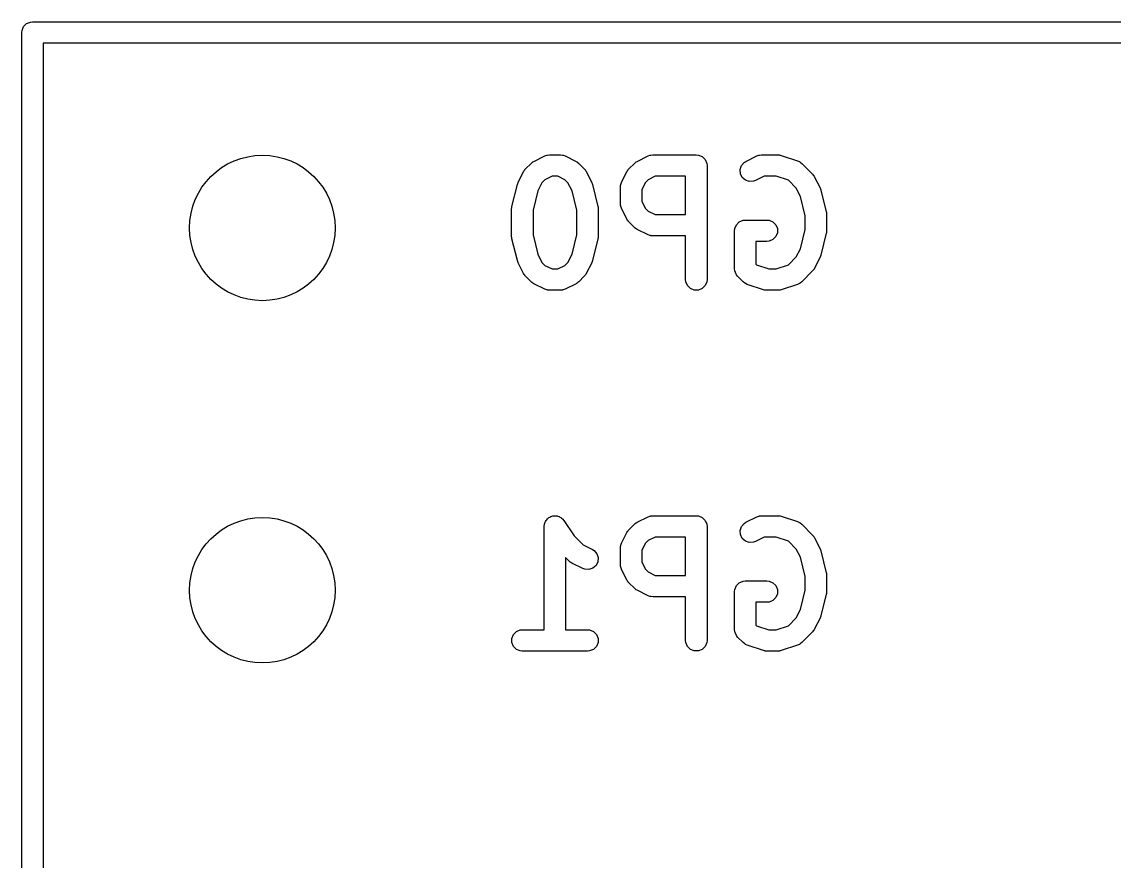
# Model space of a CAD drawing. Extents: x 101 to 222, y -128 to -44.
# Drawn here: x 198.82 to 206.47, y -56.13 to -50.25 of the extents above; entities that cross this region are included whole.
import ezdxf

# ---------------------------------------------------------------- set-up
doc = ezdxf.new("R2010")
doc.units = 0
doc.layers.add('BLACK', color=7, linetype='CONTINUOUS')

msp = doc.modelspace()

# ---------------------------------------------------------------- linework, layer by layer
at = {"layer": 'BLACK', "linetype": 'CONTINUOUS'}
for p, q in [((198.82889, -50.282082), (198.849582, -50.26139)), ((198.849582, -50.26139), (198.876618, -50.250191)), ((198.876618, -50.250191), (198.89125, -50.24875)), ((198.89125, -50.24875), (219.89125, -50.24875)), ((198.81625, -50.32375), (198.817691, -50.309118)), ((198.81625, -101.32375), (198.81625, -50.32375)), ((198.817691, -50.309118), (198.82889, -50.282082)), ((198.96625, -50.39875), (198.96625, -101.24875)), ((216.80925, -50.39875), (198.96625, -50.39875)), ((202.403422, -51.227058), (202.479613, -51.188963)), ((202.479613, -51.188963), (202.493345, -51.183708)), ((202.493345, -51.183708), (202.496032, -51.183517)), ((202.496032, -51.183517), (202.498522, -51.182486)), ((202.498522, -51.182486), (202.513154, -51.181045)), ((202.513154, -51.181045), (202.589344, -51.181045)), ((202.589344, -51.181045), (202.603976, -51.182486)), ((202.603976, -51.182486), (202.606465, -51.183517)), ((202.606465, -51.183517), (202.609153, -51.183708)), ((202.609153, -51.183708), (202.622885, -51.188963)), ((202.622885, -51.188963), (202.699076, -51.227058)), ((203.127232, -51.227058), (203.203422, -51.188963)), ((203.203422, -51.188963), (203.217154, -51.183708)), ((203.217154, -51.183708), (203.219841, -51.183517)), ((203.219841, -51.183517), (203.222331, -51.182486)), ((203.222331, -51.182486), (203.236963, -51.181045)), ((203.236963, -51.181045), (203.541725, -51.181045)), ((203.541725, -51.181045), (203.556357, -51.182486)), ((203.556357, -51.182486), (203.583393, -51.193685)), ((203.583393, -51.193685), (203.604085, -51.214377)), ((203.889137, -51.227058), (203.965327, -51.188963)), ((203.965327, -51.188963), (203.979059, -51.183708)), ((203.979059, -51.183708), (203.981746, -51.183517)), ((203.981746, -51.183517), (203.984236, -51.182486)), ((203.984236, -51.182486), (203.998868, -51.181045)), ((203.998868, -51.181045), (204.113154, -51.181045)), ((204.113154, -51.181045), (204.120559, -51.181774)), ((204.120559, -51.181774), (204.122534, -51.181634)), ((204.122534, -51.181634), (204.125131, -51.182224)), ((204.125131, -51.182224), (204.127786, -51.182486)), ((204.127786, -51.182486), (204.129617, -51.183244)), ((204.129617, -51.183244), (204.136871, -51.184894)), ((204.136871, -51.184894), (204.251157, -51.222989)), ((202.345835, -51.279202), (202.38393, -51.241107)), ((202.38393, -51.241107), (202.389679, -51.236388)), ((202.389679, -51.236388), (202.390979, -51.23489)), ((202.390979, -51.23489), (202.393238, -51.233468)), ((202.393238, -51.233468), (202.395295, -51.23178)), ((202.395295, -51.23178), (202.397122, -51.231022)), ((202.397122, -51.231022), (202.403422, -51.227058)), ((202.699076, -51.227058), (202.705375, -51.231022)), ((202.705375, -51.231022), (202.707203, -51.23178)), ((202.707203, -51.23178), (202.709259, -51.233468)), ((202.709259, -51.233468), (202.711519, -51.23489)), ((202.711519, -51.23489), (202.712818, -51.236388)), ((202.712818, -51.236388), (202.718568, -51.241107)), ((202.718568, -51.241107), (202.756663, -51.279202)), ((203.069645, -51.279202), (203.10774, -51.241107)), ((203.10774, -51.241107), (203.113489, -51.236388)), ((203.113489, -51.236388), (203.114789, -51.23489)), ((203.114789, -51.23489), (203.117048, -51.233468)), ((203.117048, -51.233468), (203.119105, -51.23178)), ((203.119105, -51.23178), (203.120932, -51.231022)), ((203.120932, -51.231022), (203.127232, -51.227058)), ((203.604085, -51.214377), (203.615284, -51.241413)), ((203.615284, -51.241413), (203.616725, -51.256045)), ((203.616725, -51.256045), (203.616725, -52.056045)), ((203.848267, -51.284759), (203.857521, -51.256998)), ((203.857521, -51.256998), (203.876694, -51.23489)), ((203.876694, -51.23489), (203.889137, -51.227058)), ((204.251157, -51.222989), (204.264582, -51.228983)), ((204.264582, -51.228983), (204.266617, -51.230748)), ((204.266617, -51.230748), (204.269108, -51.23178)), ((204.269108, -51.23178), (204.280473, -51.241107)), ((204.280473, -51.241107), (204.356663, -51.317297)), ((202.293691, -51.374885), (202.331786, -51.298694)), ((202.331786, -51.298694), (202.33575, -51.292394)), ((202.33575, -51.292394), (202.336508, -51.290567)), ((202.336508, -51.290567), (202.338196, -51.28851)), ((202.338196, -51.28851), (202.339618, -51.286251)), ((202.339618, -51.286251), (202.341116, -51.284951)), ((202.341116, -51.284951), (202.345835, -51.279202)), ((202.530859, -51.331045), (202.481389, -51.355779)), ((202.571639, -51.331045), (202.530859, -51.331045)), ((202.621108, -51.355779), (202.571639, -51.331045)), ((202.756663, -51.279202), (202.761381, -51.284951)), ((202.761381, -51.284951), (202.76288, -51.286251)), ((202.76288, -51.286251), (202.764301, -51.28851)), ((202.764301, -51.28851), (202.76599, -51.290567)), ((202.76599, -51.290567), (202.766747, -51.292394)), ((202.766747, -51.292394), (202.770712, -51.298694)), ((202.770712, -51.298694), (202.808807, -51.374885)), ((203.0175, -51.374885), (203.055596, -51.298694)), ((203.055596, -51.298694), (203.059559, -51.292397)), ((203.059559, -51.292397), (203.060318, -51.290567)), ((203.060318, -51.290567), (203.062009, -51.288505)), ((203.062009, -51.288505), (203.063429, -51.286251)), ((203.063429, -51.286251), (203.064924, -51.284954)), ((203.064924, -51.284954), (203.069645, -51.279202)), ((203.254668, -51.331045), (203.2052, -51.355779)), ((203.466725, -51.331045), (203.254668, -51.331045)), ((203.466725, -51.600092), (203.466725, -51.331045)), ((203.850341, -51.313949), (203.848267, -51.284759)), ((203.863428, -51.340124), (203.850341, -51.313949)), ((203.885536, -51.359297), (203.863428, -51.340124)), ((204.016573, -51.331045), (203.956219, -51.361222)), ((204.100984, -51.331045), (204.016573, -51.331045)), ((204.186926, -51.359692), (204.100984, -51.331045)), ((204.356663, -51.317297), (204.361383, -51.323047)), ((204.361383, -51.323047), (204.36288, -51.324346)), ((204.36288, -51.324346), (204.364299, -51.3266)), ((204.364299, -51.3266), (204.365991, -51.328662)), ((204.365991, -51.328662), (204.366749, -51.330494)), ((204.366749, -51.330494), (204.370712, -51.336789)), ((204.370712, -51.336789), (204.408807, -51.41298)), ((202.249917, -51.542617), (202.288012, -51.390236)), ((202.288012, -51.390236), (202.288397, -51.389156)), ((202.288397, -51.389156), (202.288436, -51.388617)), ((202.288436, -51.388617), (202.290763, -51.382535)), ((202.290763, -51.382535), (202.292959, -51.37639)), ((202.292959, -51.37639), (202.293281, -51.375954)), ((202.293281, -51.375954), (202.293691, -51.374885)), ((202.460507, -51.376661), (202.431537, -51.434601)), ((202.481389, -51.355779), (202.460507, -51.376661)), ((202.64199, -51.376661), (202.621108, -51.355779)), ((202.67096, -51.4346), (202.64199, -51.376661)), ((202.808807, -51.374885), (202.809216, -51.375954)), ((202.809216, -51.375954), (202.809539, -51.37639)), ((202.809539, -51.37639), (202.811737, -51.382541)), ((202.811737, -51.382541), (202.814062, -51.388617)), ((202.814062, -51.388617), (202.8141, -51.389155)), ((202.8141, -51.389155), (202.814486, -51.390235)), ((202.814486, -51.390235), (202.852582, -51.542617)), ((203.009582, -51.408426), (203.011023, -51.393794)), ((203.009582, -51.522711), (203.009582, -51.408426)), ((203.011023, -51.393794), (203.012053, -51.391305)), ((203.012053, -51.391305), (203.012245, -51.388616)), ((203.012245, -51.388616), (203.0175, -51.374885)), ((203.184317, -51.376661), (203.159582, -51.426131)), ((203.159582, -51.426131), (203.159582, -51.505005)), ((203.2052, -51.355779), (203.184317, -51.376661)), ((203.913297, -51.368551), (203.885536, -51.359297)), ((203.942487, -51.366477), (203.913297, -51.368551)), ((203.956219, -51.361222), (203.942487, -51.366477)), ((204.24199, -51.414756), (204.186926, -51.359692)), ((204.27096, -51.472695), (204.24199, -51.414756)), ((204.408807, -51.41298), (204.409216, -51.414049)), ((204.409216, -51.414049), (204.409539, -51.414485)), ((204.409539, -51.414485), (204.411737, -51.420636)), ((204.411737, -51.420636), (204.414062, -51.426712)), ((204.414062, -51.426712), (204.4141, -51.42725)), ((204.4141, -51.42725), (204.414486, -51.42833)), ((204.414486, -51.42833), (204.452582, -51.580712)), ((202.431537, -51.434601), (202.397678, -51.57004)), ((202.704821, -51.570042), (202.67096, -51.4346)), ((203.159582, -51.505005), (203.184317, -51.554475)), ((204.304821, -51.608137), (204.27096, -51.472695)), ((202.247678, -51.560807), (202.247929, -51.558253)), ((202.247678, -51.751283), (202.247678, -51.560807)), ((202.247767, -51.557162), (202.248575, -51.551689)), ((202.247929, -51.558253), (202.247767, -51.557162)), ((202.248575, -51.551689), (202.249119, -51.546175)), ((202.249119, -51.546175), (202.249542, -51.545153)), ((202.249542, -51.545153), (202.249917, -51.542617)), ((202.397678, -51.57004), (202.397678, -51.742049)), ((202.704821, -51.742047), (202.704821, -51.570042)), ((202.852582, -51.542617), (202.852957, -51.545153)), ((202.852957, -51.545153), (202.85338, -51.546175)), ((202.85338, -51.546175), (202.853922, -51.551687)), ((202.853922, -51.551687), (202.854732, -51.557161)), ((202.854732, -51.557161), (202.854569, -51.558253)), ((202.854569, -51.558253), (202.854821, -51.560807)), ((202.854821, -51.560807), (202.854821, -51.751283)), ((203.011023, -51.537343), (203.009582, -51.522711)), ((203.012053, -51.539831), (203.011023, -51.537343)), ((203.012245, -51.542521), (203.012053, -51.539831)), ((203.0175, -51.556252), (203.012245, -51.542521)), ((203.055596, -51.632443), (203.0175, -51.556252)), ((203.184317, -51.554475), (203.2052, -51.575358)), ((203.2052, -51.575358), (203.254668, -51.600092)), ((204.452582, -51.580712), (204.452957, -51.583248)), ((203.059559, -51.638739), (203.055596, -51.632443)), ((203.060318, -51.64057), (203.059559, -51.638739)), ((203.062009, -51.642631), (203.060318, -51.64057)), ((203.063429, -51.644886), (203.062009, -51.642631)), ((203.064924, -51.646182), (203.063429, -51.644886)), ((203.069645, -51.651935), (203.064924, -51.646182)), ((203.10774, -51.69003), (203.069645, -51.651935)), ((203.254668, -51.600092), (203.466725, -51.600092)), ((203.822222, -51.67152), (203.842914, -51.650828)), ((203.842914, -51.650828), (203.86995, -51.639629)), ((203.86995, -51.639629), (203.884582, -51.638188)), ((203.884582, -51.638188), (204.036963, -51.638188)), ((204.036963, -51.638188), (204.051595, -51.639629)), ((204.051595, -51.639629), (204.078631, -51.650828)), ((204.078631, -51.650828), (204.099323, -51.67152)), ((204.304821, -51.703952), (204.304821, -51.608137)), ((204.452957, -51.583248), (204.45338, -51.58427)), ((204.45338, -51.58427), (204.453922, -51.589782)), ((204.453922, -51.589782), (204.454732, -51.595256)), ((204.454732, -51.595256), (204.454569, -51.596348)), ((204.454569, -51.596348), (204.454821, -51.598902)), ((204.454821, -51.598902), (204.454821, -51.713188)), ((203.113489, -51.694748), (203.10774, -51.69003)), ((203.114789, -51.696247), (203.113489, -51.694748)), ((203.117048, -51.697668), (203.114789, -51.696247)), ((203.119105, -51.699357), (203.117048, -51.697668)), ((203.120932, -51.700114), (203.119105, -51.699357)), ((203.127232, -51.704079), (203.120932, -51.700114)), ((203.203422, -51.742174), (203.127232, -51.704079)), ((203.809582, -51.713188), (203.811023, -51.698556)), ((203.809582, -51.979854), (203.809582, -51.713188)), ((203.811023, -51.698556), (203.822222, -51.67152)), ((204.099323, -51.67152), (204.110522, -51.698556)), ((204.110522, -51.72782), (204.099323, -51.754856)), ((204.110522, -51.698556), (204.110522, -51.72782)), ((204.27096, -51.839393), (204.304821, -51.703952)), ((204.452582, -51.731378), (204.414486, -51.88376)), ((204.452957, -51.728841), (204.452582, -51.731378)), ((204.45338, -51.72782), (204.452957, -51.728841)), ((204.453922, -51.722307), (204.45338, -51.72782)), ((204.454732, -51.716834), (204.453922, -51.722307)), ((204.454821, -51.713188), (204.454569, -51.715741)), ((204.454569, -51.715741), (204.454732, -51.716834)), ((202.247929, -51.753836), (202.247678, -51.751283)), ((202.247767, -51.754928), (202.247929, -51.753836)), ((202.248575, -51.7604), (202.247767, -51.754928)), ((202.249119, -51.765915), (202.248575, -51.7604)), ((202.249542, -51.766936), (202.249119, -51.765915)), ((202.249917, -51.769473), (202.249542, -51.766936)), ((202.288012, -51.921854), (202.249917, -51.769473)), ((202.397678, -51.742049), (202.431537, -51.877488)), ((202.67096, -51.877488), (202.704821, -51.742047)), ((202.852582, -51.769473), (202.814486, -51.921855)), ((202.852957, -51.766936), (202.852582, -51.769473)), ((202.85338, -51.765915), (202.852957, -51.766936)), ((202.853922, -51.760402), (202.85338, -51.765915)), ((202.854732, -51.754929), (202.853922, -51.760402)), ((202.854821, -51.751283), (202.854569, -51.753836)), ((202.854569, -51.753836), (202.854732, -51.754929)), ((203.217154, -51.747429), (203.203422, -51.742174)), ((203.219841, -51.747619), (203.217154, -51.747429)), ((203.222331, -51.748651), (203.219841, -51.747619)), ((203.236963, -51.750092), (203.222331, -51.748651)), ((203.466725, -51.750092), (203.236963, -51.750092)), ((203.466725, -52.056045), (203.466725, -51.750092)), ((204.036963, -51.788188), (203.959582, -51.788188)), ((203.959582, -51.788188), (203.959582, -51.948788)), ((204.051595, -51.786747), (204.036963, -51.788188)), ((204.078631, -51.775548), (204.051595, -51.786747)), ((204.099323, -51.754856), (204.078631, -51.775548)), ((202.431537, -51.877488), (202.460507, -51.935427)), ((202.64199, -51.935427), (202.67096, -51.877488)), ((204.24199, -51.897332), (204.27096, -51.839393)), ((204.414062, -51.885378), (204.411737, -51.891453)), ((204.4141, -51.884839), (204.414062, -51.885378)), ((204.414486, -51.88376), (204.4141, -51.884839)), ((202.288397, -51.922933), (202.288012, -51.921854)), ((202.288436, -51.923473), (202.288397, -51.922933)), ((202.290763, -51.929554), (202.288436, -51.923473)), ((202.292959, -51.9357), (202.290763, -51.929554)), ((202.293281, -51.936135), (202.292959, -51.9357)), ((202.293691, -51.937205), (202.293281, -51.936135)), ((202.331786, -52.013395), (202.293691, -51.937205)), ((202.460507, -51.935427), (202.48139, -51.956311)), ((202.48139, -51.956311), (202.530859, -51.981045)), ((202.571639, -51.981045), (202.621107, -51.956311)), ((202.621107, -51.956311), (202.64199, -51.935427)), ((202.808807, -51.937205), (202.770712, -52.013395)), ((202.809216, -51.936135), (202.808807, -51.937205)), ((202.809539, -51.9357), (202.809216, -51.936135)), ((202.811737, -51.929548), (202.809539, -51.9357)), ((202.814062, -51.923473), (202.811737, -51.929548)), ((202.8141, -51.922934), (202.814062, -51.923473)), ((202.814486, -51.921855), (202.8141, -51.922934)), ((203.959582, -51.948788), (203.963192, -51.952398)), ((203.963192, -51.952398), (204.049133, -51.981045)), ((204.100984, -51.981045), (204.186925, -51.952398)), ((204.186925, -51.952398), (204.24199, -51.897332)), ((204.408807, -51.89911), (204.370712, -51.9753)), ((204.409216, -51.89804), (204.408807, -51.89911)), ((204.409539, -51.897605), (204.409216, -51.89804)), ((204.411737, -51.891453), (204.409539, -51.897605)), ((202.335749, -52.019691), (202.331786, -52.013395)), ((202.336507, -52.021521), (202.335749, -52.019691)), ((202.338196, -52.023579), (202.336507, -52.021521)), ((202.339618, -52.025838), (202.338196, -52.023579)), ((202.341116, -52.027137), (202.339618, -52.025838)), ((202.345834, -52.032886), (202.341116, -52.027137)), ((202.383929, -52.070982), (202.345834, -52.032886)), ((202.530859, -51.981045), (202.571639, -51.981045)), ((202.756664, -52.032886), (202.718569, -52.070982)), ((202.761381, -52.027137), (202.756664, -52.032886)), ((202.76288, -52.025838), (202.761381, -52.027137)), ((202.764301, -52.023579), (202.76288, -52.025838)), ((202.765991, -52.021521), (202.764301, -52.023579)), ((202.766748, -52.019691), (202.765991, -52.021521)), ((202.770712, -52.013395), (202.766748, -52.019691)), ((203.811023, -51.994486), (203.809582, -51.979854)), ((203.816172, -52.006916), (203.811023, -51.994486)), ((203.822222, -52.021522), (203.816172, -52.006916)), ((203.831549, -52.032887), (203.822222, -52.021522)), ((203.869645, -52.070983), (203.831549, -52.032887)), ((204.049133, -51.981045), (204.100984, -51.981045)), ((204.356664, -51.994791), (204.280473, -52.070983)), ((204.361381, -51.989042), (204.356664, -51.994791)), ((204.36288, -51.987743), (204.361381, -51.989042)), ((204.364301, -51.985484), (204.36288, -51.987743)), ((204.365991, -51.983426), (204.364301, -51.985484)), ((204.366748, -51.981596), (204.365991, -51.983426)), ((204.370712, -51.9753), (204.366748, -51.981596)), ((202.38968, -52.075702), (202.383929, -52.070982)), ((202.390979, -52.0772), (202.38968, -52.075702)), ((202.393234, -52.078619), (202.390979, -52.0772)), ((202.395294, -52.08031), (202.393234, -52.078619)), ((202.397124, -52.081068), (202.395294, -52.08031)), ((202.403422, -52.085032), (202.397124, -52.081068)), ((202.479613, -52.123127), (202.403422, -52.085032)), ((202.699076, -52.085032), (202.622885, -52.123127)), ((202.705375, -52.081067), (202.699076, -52.085032)), ((202.707203, -52.08031), (202.705375, -52.081067)), ((202.709259, -52.078622), (202.707203, -52.08031)), ((202.711519, -52.0772), (202.709259, -52.078622)), ((202.712819, -52.0757), (202.711519, -52.0772)), ((202.718569, -52.070982), (202.712819, -52.0757)), ((203.468166, -52.070677), (203.466725, -52.056045)), ((203.479365, -52.097713), (203.468166, -52.070677)), ((203.500057, -52.118405), (203.479365, -52.097713)), ((203.604085, -52.097713), (203.583393, -52.118405)), ((203.615284, -52.070677), (203.604085, -52.097713)), ((203.616725, -52.056045), (203.615284, -52.070677)), ((203.88101, -52.080311), (203.869645, -52.070983)), ((203.8835, -52.081342), (203.88101, -52.080311)), ((203.885535, -52.083107), (203.8835, -52.081342)), ((203.898961, -52.089101), (203.885535, -52.083107)), ((204.013246, -52.127196), (203.898961, -52.089101)), ((204.251157, -52.089101), (204.136871, -52.127196)), ((204.264582, -52.083107), (204.251157, -52.089101)), ((204.266617, -52.081341), (204.264582, -52.083107)), ((204.269108, -52.08031), (204.266617, -52.081341)), ((204.280473, -52.070983), (204.269108, -52.08031)), ((202.493345, -52.128382), (202.479613, -52.123127)), ((202.496032, -52.128572), (202.493345, -52.128382)), ((202.498522, -52.129604), (202.496032, -52.128572)), ((202.513154, -52.131045), (202.498522, -52.129604)), ((202.589344, -52.131045), (202.513154, -52.131045)), ((202.603976, -52.129604), (202.589344, -52.131045)), ((202.606465, -52.128572), (202.603976, -52.129604)), ((202.609153, -52.128382), (202.606465, -52.128572)), ((202.622885, -52.123127), (202.609153, -52.128382)), ((203.527093, -52.129604), (203.500057, -52.118405)), ((203.556357, -52.129604), (203.527093, -52.129604)), ((203.583393, -52.118405), (203.556357, -52.129604)), ((204.020499, -52.128845), (204.013246, -52.127196)), ((204.022331, -52.129604), (204.020499, -52.128845)), ((204.024985, -52.129865), (204.022331, -52.129604)), ((204.027583, -52.130456), (204.024985, -52.129865)), ((204.029557, -52.130315), (204.027583, -52.130456)), ((204.036963, -52.131045), (204.029557, -52.130315)), ((204.113154, -52.131045), (204.036963, -52.131045)), ((204.120559, -52.130315), (204.113154, -52.131045)), ((204.122534, -52.130456), (204.120559, -52.130315)), ((204.125131, -52.129865), (204.122534, -52.130456)), ((204.127786, -52.129604), (204.125131, -52.129865)), ((204.129617, -52.128845), (204.127786, -52.129604)), ((204.136871, -52.127196), (204.129617, -52.128845)), ((202.504385, -53.72888), (202.509581, -53.723685)), ((202.509581, -53.723685), (202.516441, -53.720843)), ((202.516441, -53.720843), (202.52262, -53.716724)), ((202.52262, -53.716724), (202.529828, -53.715297)), ((202.529828, -53.715297), (202.536617, -53.712486)), ((202.536617, -53.712486), (202.544043, -53.712486)), ((202.544043, -53.712486), (202.551327, -53.711045)), ((202.551327, -53.711045), (202.558532, -53.712486)), ((202.558532, -53.712486), (202.565881, -53.712486)), ((202.565881, -53.712486), (202.572741, -53.715327)), ((202.572741, -53.715327), (202.580022, -53.716784)), ((202.580022, -53.716784), (202.586127, -53.720872)), ((202.586127, -53.720872), (202.592917, -53.723685)), ((202.592917, -53.723685), (202.598167, -53.728935)), ((203.127232, -53.757058), (203.203422, -53.718963)), ((203.203422, -53.718963), (203.217154, -53.713708)), ((203.217154, -53.713708), (203.219841, -53.713517)), ((203.219841, -53.713517), (203.222331, -53.712486)), ((203.222331, -53.712486), (203.236963, -53.711045)), ((203.236963, -53.711045), (203.541725, -53.711045)), ((203.541725, -53.711045), (203.556357, -53.712486)), ((203.556357, -53.712486), (203.583393, -53.723685)), ((203.583393, -53.723685), (203.604085, -53.744377)), ((203.889137, -53.757058), (203.965327, -53.718963)), ((203.965327, -53.718963), (203.979059, -53.713708)), ((203.979059, -53.713708), (203.981746, -53.713517)), ((203.981746, -53.713517), (203.984236, -53.712486)), ((203.984236, -53.712486), (203.998868, -53.711045)), ((203.998868, -53.711045), (204.113154, -53.711045)), ((204.113154, -53.711045), (204.120559, -53.711774)), ((204.120559, -53.711774), (204.122534, -53.711634)), ((204.122534, -53.711634), (204.125131, -53.712224)), ((204.125131, -53.712224), (204.127786, -53.712486)), ((204.127786, -53.712486), (204.129617, -53.713244)), ((204.129617, -53.713244), (204.136871, -53.714894)), ((204.136871, -53.714894), (204.251157, -53.752989)), ((202.476249, -53.785967), (202.476264, -53.785891)), ((202.476254, -53.785992), (202.476249, -53.785967)), ((202.476249, -53.786045), (202.476254, -53.785992)), ((202.476249, -54.511045), (202.476249, -53.786045)), ((202.476264, -53.785891), (202.47769, -53.771413)), ((202.47769, -53.771413), (202.480531, -53.764552)), ((202.480531, -53.764552), (202.481988, -53.757272)), ((202.481988, -53.757272), (202.486076, -53.751166)), ((202.486076, -53.751166), (202.488889, -53.744377)), ((202.488889, -53.744377), (202.494139, -53.739126)), ((202.494139, -53.739126), (202.498271, -53.732957)), ((202.498271, -53.732957), (202.504385, -53.72888)), ((202.598167, -53.728935), (202.604337, -53.733067)), ((202.604337, -53.733067), (202.613557, -53.744325)), ((202.613557, -53.744325), (202.613609, -53.744377)), ((202.613609, -53.744377), (202.613618, -53.744399)), ((202.613618, -53.744399), (202.613653, -53.744442)), ((202.613653, -53.744442), (202.685725, -53.85255)), ((203.069645, -53.809202), (203.10774, -53.771107)), ((203.10774, -53.771107), (203.113489, -53.766388)), ((203.113489, -53.766388), (203.114789, -53.76489)), ((203.114789, -53.76489), (203.117048, -53.763468)), ((203.117048, -53.763468), (203.119105, -53.76178)), ((203.119105, -53.76178), (203.120932, -53.761022)), ((203.120932, -53.761022), (203.127232, -53.757058)), ((203.604085, -53.744377), (203.615284, -53.771413)), ((203.615284, -53.771413), (203.616725, -53.786045)), ((203.616725, -53.786045), (203.616725, -54.586045)), ((203.848267, -53.814759), (203.857521, -53.786998)), ((203.857521, -53.786998), (203.876694, -53.76489)), ((203.876694, -53.76489), (203.889137, -53.757058)), ((204.251157, -53.752989), (204.264582, -53.758983)), ((204.264582, -53.758983), (204.266617, -53.760748)), ((204.266617, -53.760748), (204.269108, -53.76178)), ((204.269108, -53.76178), (204.280473, -53.771107)), ((204.280473, -53.771107), (204.356663, -53.847297)), ((202.685725, -53.85255), (202.748057, -53.914881)), ((203.0175, -53.904885), (203.055596, -53.828694)), ((203.055596, -53.828694), (203.059559, -53.822397)), ((203.059559, -53.822397), (203.060318, -53.820567)), ((203.060318, -53.820567), (203.062009, -53.818505)), ((203.062009, -53.818505), (203.063429, -53.816251)), ((203.063429, -53.816251), (203.064924, -53.814954)), ((203.064924, -53.814954), (203.069645, -53.809202)), ((203.254668, -53.861045), (203.2052, -53.885779)), ((203.466725, -53.861045), (203.254668, -53.861045)), ((203.466725, -54.130092), (203.466725, -53.861045)), ((203.850341, -53.843949), (203.848267, -53.814759)), ((203.863428, -53.870124), (203.850341, -53.843949)), ((203.885536, -53.889297), (203.863428, -53.870124)), ((204.016573, -53.861045), (203.956219, -53.891222)), ((204.100984, -53.861045), (204.016573, -53.861045)), ((204.186926, -53.889692), (204.100984, -53.861045)), ((204.356663, -53.847297), (204.361383, -53.853047)), ((204.361383, -53.853047), (204.36288, -53.854346)), ((204.36288, -53.854346), (204.364299, -53.8566)), ((204.364299, -53.8566), (204.365991, -53.858662)), ((204.365991, -53.858662), (204.366749, -53.860494)), ((204.366749, -53.860494), (204.370712, -53.866789)), ((204.370712, -53.866789), (204.408807, -53.94298)), ((202.748057, -53.914881), (202.813362, -53.947534)), ((202.813362, -53.947534), (202.825805, -53.955366)), ((203.009582, -53.938426), (203.011023, -53.923794)), ((203.009582, -54.052711), (203.009582, -53.938426)), ((203.011023, -53.923794), (203.012053, -53.921305)), ((203.012053, -53.921305), (203.012245, -53.918616)), ((203.012245, -53.918616), (203.0175, -53.904885)), ((203.184317, -53.906661), (203.159582, -53.956131)), ((203.2052, -53.885779), (203.184317, -53.906661)), ((203.913297, -53.898551), (203.885536, -53.889297)), ((203.942487, -53.896477), (203.913297, -53.898551)), ((203.956219, -53.891222), (203.942487, -53.896477)), ((204.24199, -53.944756), (204.186926, -53.889692)), ((204.27096, -54.002695), (204.24199, -53.944756)), ((204.408807, -53.94298), (204.409216, -53.944049)), ((204.409216, -53.944049), (204.409539, -53.944485)), ((204.409539, -53.944485), (204.411737, -53.950636)), ((204.411737, -53.950636), (204.414062, -53.956712)), ((202.650597, -54.029554), (202.626249, -54.005205)), ((202.626249, -54.005205), (202.626249, -54.511045)), ((202.656346, -54.034272), (202.650597, -54.029554)), ((202.825805, -53.955366), (202.844978, -53.977474)), ((202.844978, -53.977474), (202.854232, -54.005235)), ((202.854232, -54.005235), (202.852158, -54.034425)), ((203.159582, -53.956131), (203.159582, -54.035005)), ((204.304821, -54.138137), (204.27096, -54.002695)), ((204.414062, -53.956712), (204.4141, -53.95725)), ((204.4141, -53.95725), (204.414486, -53.95833)), ((204.414486, -53.95833), (204.452582, -54.110712)), ((202.657646, -54.035771), (202.656346, -54.034272)), ((202.659905, -54.037192), (202.657646, -54.035771)), ((202.661962, -54.038881), (202.659905, -54.037192)), ((202.663789, -54.039638), (202.661962, -54.038881)), ((202.670089, -54.043603), (202.663789, -54.039638)), ((202.74628, -54.081698), (202.670089, -54.043603)), ((202.760012, -54.086953), (202.74628, -54.081698)), ((202.789202, -54.089027), (202.760012, -54.086953)), ((202.816963, -54.079773), (202.789202, -54.089027)), ((202.839071, -54.0606), (202.816963, -54.079773)), ((202.852158, -54.034425), (202.839071, -54.0606)), ((203.011023, -54.067343), (203.009582, -54.052711)), ((203.012053, -54.069831), (203.011023, -54.067343)), ((203.012245, -54.072521), (203.012053, -54.069831)), ((203.0175, -54.086252), (203.012245, -54.072521)), ((203.055596, -54.162443), (203.0175, -54.086252)), ((203.159582, -54.035005), (203.184317, -54.084475)), ((203.184317, -54.084475), (203.2052, -54.105358)), ((203.2052, -54.105358), (203.254668, -54.130092)), ((203.059559, -54.168739), (203.055596, -54.162443)), ((203.060318, -54.17057), (203.059559, -54.168739)), ((203.062009, -54.172631), (203.060318, -54.17057)), ((203.063429, -54.174886), (203.062009, -54.172631)), ((203.064924, -54.176182), (203.063429, -54.174886)), ((203.069645, -54.181935), (203.064924, -54.176182)), ((203.10774, -54.22003), (203.069645, -54.181935)), ((203.254668, -54.130092), (203.466725, -54.130092)), ((203.822222, -54.20152), (203.842914, -54.180828)), ((203.842914, -54.180828), (203.86995, -54.169629)), ((203.86995, -54.169629), (203.884582, -54.168188)), ((203.884582, -54.168188), (204.036963, -54.168188)), ((204.036963, -54.168188), (204.051595, -54.169629)), ((204.051595, -54.169629), (204.078631, -54.180828)), ((204.078631, -54.180828), (204.099323, -54.20152)), ((204.304821, -54.233952), (204.304821, -54.138137)), ((204.452582, -54.110712), (204.452957, -54.113248)), ((204.452957, -54.113248), (204.45338, -54.11427)), ((204.45338, -54.11427), (204.453922, -54.119782)), ((204.453922, -54.119782), (204.454732, -54.125256)), ((204.454732, -54.125256), (204.454569, -54.126348)), ((204.454569, -54.126348), (204.454821, -54.128902)), ((204.454821, -54.128902), (204.454821, -54.243188)), ((203.113489, -54.224748), (203.10774, -54.22003)), ((203.114789, -54.226247), (203.113489, -54.224748)), ((203.117048, -54.227668), (203.114789, -54.226247)), ((203.119105, -54.229357), (203.117048, -54.227668)), ((203.120932, -54.230114), (203.119105, -54.229357)), ((203.127232, -54.234079), (203.120932, -54.230114)), ((203.203422, -54.272174), (203.127232, -54.234079)), ((203.809582, -54.243188), (203.811023, -54.228556)), ((203.809582, -54.509854), (203.809582, -54.243188)), ((203.811023, -54.228556), (203.822222, -54.20152)), ((204.099323, -54.20152), (204.110522, -54.228556)), ((204.110522, -54.25782), (204.099323, -54.284856)), ((204.110522, -54.228556), (204.110522, -54.25782)), ((204.27096, -54.369393), (204.304821, -54.233952)), ((204.452957, -54.258841), (204.452582, -54.261378)), ((204.45338, -54.25782), (204.452957, -54.258841)), ((204.453922, -54.252307), (204.45338, -54.25782)), ((204.454732, -54.246834), (204.453922, -54.252307)), ((204.454821, -54.243188), (204.454569, -54.245741)), ((204.454569, -54.245741), (204.454732, -54.246834)), ((203.217154, -54.277429), (203.203422, -54.272174)), ((203.219841, -54.277619), (203.217154, -54.277429)), ((203.222331, -54.278651), (203.219841, -54.277619)), ((203.236963, -54.280092), (203.222331, -54.278651)), ((203.466725, -54.280092), (203.236963, -54.280092)), ((203.466725, -54.586045), (203.466725, -54.280092)), ((204.036963, -54.318188), (203.959582, -54.318188)), ((203.959582, -54.318188), (203.959582, -54.478788)), ((204.051595, -54.316747), (204.036963, -54.318188)), ((204.078631, -54.305548), (204.051595, -54.316747)), ((204.099323, -54.284856), (204.078631, -54.305548)), ((204.452582, -54.261378), (204.414486, -54.41376)), ((204.24199, -54.427332), (204.27096, -54.369393)), ((203.959582, -54.478788), (203.963192, -54.482398)), ((203.963192, -54.482398), (204.049133, -54.511045)), ((204.100984, -54.511045), (204.186925, -54.482398)), ((204.186925, -54.482398), (204.24199, -54.427332)), ((204.408807, -54.42911), (204.370712, -54.5053)), ((204.409216, -54.42804), (204.408807, -54.42911)), ((204.409539, -54.427605), (204.409216, -54.42804)), ((204.411737, -54.421453), (204.409539, -54.427605)), ((204.414062, -54.415378), (204.411737, -54.421453)), ((204.4141, -54.414839), (204.414062, -54.415378)), ((204.414486, -54.41376), (204.4141, -54.414839)), ((202.249119, -54.571413), (202.260318, -54.544377)), ((202.260318, -54.544377), (202.28101, -54.523685)), ((202.28101, -54.523685), (202.308046, -54.512486)), ((202.308046, -54.512486), (202.322678, -54.511045)), ((202.322678, -54.511045), (202.476249, -54.511045)), ((202.626249, -54.511045), (202.779821, -54.511045)), ((202.779821, -54.511045), (202.794453, -54.512486)), ((202.794453, -54.512486), (202.821489, -54.523685)), ((202.821489, -54.523685), (202.842181, -54.544377)), ((202.842181, -54.544377), (202.85338, -54.571413)), ((203.811023, -54.524486), (203.809582, -54.509854)), ((203.813725, -54.531009), (203.811023, -54.524486)), ((203.822222, -54.551522), (203.813725, -54.531009)), ((203.831549, -54.562887), (203.822222, -54.551522)), ((203.869645, -54.600983), (203.831549, -54.562887)), ((204.049133, -54.511045), (204.100984, -54.511045)), ((204.356664, -54.524791), (204.280473, -54.600983)), ((204.361381, -54.519042), (204.356664, -54.524791)), ((204.36288, -54.517743), (204.361381, -54.519042)), ((204.364301, -54.515484), (204.36288, -54.517743)), ((204.365991, -54.513426), (204.364301, -54.515484)), ((204.366748, -54.511596), (204.365991, -54.513426)), ((204.370712, -54.5053), (204.366748, -54.511596)), ((202.249119, -54.600677), (202.249119, -54.571413)), ((202.260318, -54.627713), (202.249119, -54.600677)), ((202.28101, -54.648405), (202.260318, -54.627713)), ((202.842181, -54.627713), (202.821489, -54.648405)), ((202.85338, -54.600677), (202.842181, -54.627713)), ((202.85338, -54.571413), (202.85338, -54.600677)), ((203.468166, -54.600677), (203.466725, -54.586045)), ((203.479365, -54.627713), (203.468166, -54.600677)), ((203.500057, -54.648405), (203.479365, -54.627713)), ((203.604085, -54.627713), (203.583393, -54.648405)), ((203.615284, -54.600677), (203.604085, -54.627713)), ((203.616725, -54.586045), (203.615284, -54.600677)), ((203.88101, -54.610311), (203.869645, -54.600983)), ((203.8835, -54.611342), (203.88101, -54.610311)), ((203.885535, -54.613107), (203.8835, -54.611342)), ((203.898961, -54.619101), (203.885535, -54.613107)), ((204.013246, -54.657196), (203.898961, -54.619101)), ((204.251157, -54.619101), (204.136871, -54.657196)), ((204.264582, -54.613107), (204.251157, -54.619101)), ((204.266617, -54.611341), (204.264582, -54.613107)), ((204.269108, -54.61031), (204.266617, -54.611341)), ((204.280473, -54.600983), (204.269108, -54.61031)), ((202.308046, -54.659604), (202.28101, -54.648405)), ((202.322678, -54.661045), (202.308046, -54.659604)), ((202.779821, -54.661045), (202.322678, -54.661045)), ((202.794453, -54.659604), (202.779821, -54.661045)), ((202.821489, -54.648405), (202.794453, -54.659604)), ((203.527093, -54.659604), (203.500057, -54.648405)), ((203.556357, -54.659604), (203.527093, -54.659604)), ((203.583393, -54.648405), (203.556357, -54.659604)), ((204.020499, -54.658845), (204.013246, -54.657196)), ((204.022331, -54.659604), (204.020499, -54.658845)), ((204.024985, -54.659865), (204.022331, -54.659604)), ((204.027583, -54.660456), (204.024985, -54.659865)), ((204.029557, -54.660315), (204.027583, -54.660456)), ((204.036963, -54.661045), (204.029557, -54.660315)), ((204.113154, -54.661045), (204.036963, -54.661045)), ((204.120559, -54.660315), (204.113154, -54.661045)), ((204.122534, -54.660456), (204.120559, -54.660315)), ((204.125131, -54.659865), (204.122534, -54.660456)), ((204.127786, -54.659604), (204.125131, -54.659865)), ((204.129617, -54.658845), (204.127786, -54.659604)), ((204.136871, -54.657196), (204.129617, -54.658845))]:
    msp.add_line(p, q, dxfattribs=at)
at = {"layer": 'BLACK'}
for centre in [(200.50125, -51.69375), (200.50125, -54.23375)]:
    msp.add_circle(centre, 0.51, dxfattribs=at)

doc.saveas('drawing.dxf')
